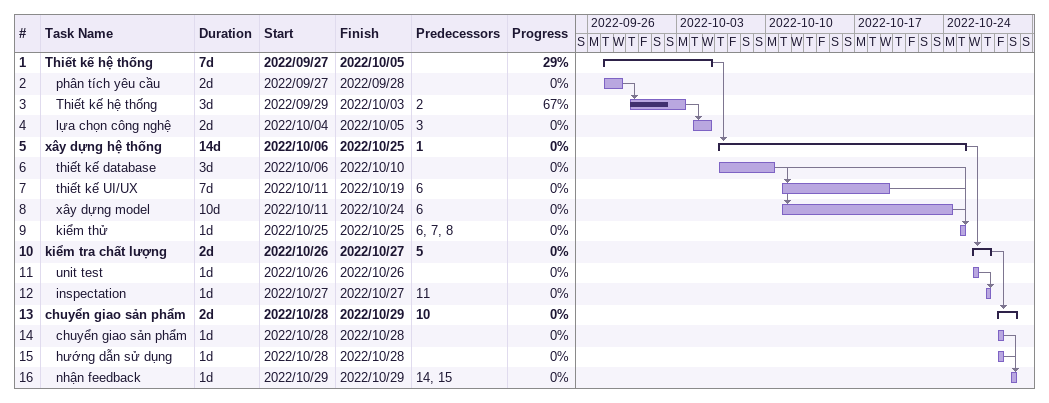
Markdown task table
| ID | Level | Task | Duration | Start | Finish | Predecessors | % complete |
|---|---|---|---|---|---|---|---|
| 1 | 1 | **Thiết kế hệ thống** | 7d | 2022-09-27 | 2022-10-05 |  | 29 |
| 2 | 2 | phân tích yêu cầu | 2d | 2022-09-27 | 2022-09-28 |  | 0 |
| 3 | 2 | Thiết kế hệ thống | 3d | 2022-09-29 | 2022-10-03 | 2 | 67 |
| 4 | 2 | lựa chọn công nghệ | 2d | 2022-10-04 | 2022-10-05 | 3 | 0 |
| 5 | 1 | **xây dựng hệ thống** | 14d | 2022-10-06 | 2022-10-25 | 1 | 0 |
| 6 | 2 | thiết kế database | 3d | 2022-10-06 | 2022-10-10 |  | 0 |
| 7 | 2 | thiết kế UI/UX | 7d | 2022-10-11 | 2022-10-19 | 6 | 0 |
| 8 | 2 | xây dựng model | 10d | 2022-10-11 | 2022-10-24 | 6 | 0 |
| 9 | 2 | kiểm thử | 1d | 2022-10-25 | 2022-10-25 | 6, 7, 8 | 0 |
| 10 | 1 | **kiểm tra chất lượng** | 2d | 2022-10-26 | 2022-10-27 | 5 | 0 |
| 11 | 2 | unit test | 1d | 2022-10-26 | 2022-10-26 |  | 0 |
| 12 | 2 | inspectation | 1d | 2022-10-27 | 2022-10-27 | 11 | 0 |
| 13 | 1 | **chuyển giao sản phẩm** | 2d | 2022-10-28 | 2022-10-29 | 10 | 0 |
| 14 | 2 | chuyển giao sản phẩm | 1d | 2022-10-28 | 2022-10-28 |  | 0 |
| 15 | 2 | hướng dẫn sử dụng | 1d | 2022-10-28 | 2022-10-28 |  | 0 |
| 16 | 2 | nhận feedback | 1d | 2022-10-29 | 2022-10-29 | 14, 15 | 0 |
